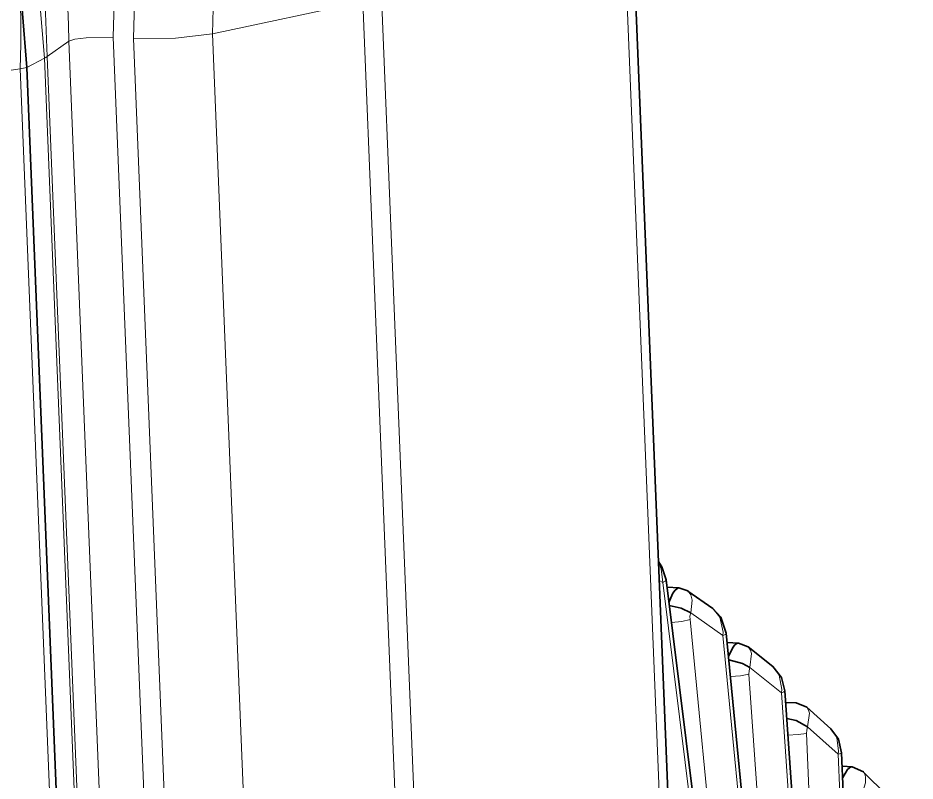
# Model space of a CAD drawing. Header units: millimetres. Extents: x 0 to 174, y 0 to 33.
# Drawn here: x 28.181 to 28.807, y 26.862 to 27.395 of the extents above; entities that cross this region are included whole.
import ezdxf

# ---------------------------------------------------------------- set-up
doc = ezdxf.new("R2010")
doc.units = ezdxf.units.MM
doc.layers.add('PDF2_형상', color=7, linetype='Continuous', true_color=0x405f80)

msp = doc.modelspace()

# ---------------------------------------------------------------- linework, layer by layer
at = {"layer": 'PDF2_형상', "color": 7, "lineweight": 13}
for points in [[(28.43097, 23.20819), (28.46014, 23.20833), (28.48611, 23.21139), (28.31681, 27.38375, 0.37124), (27.68417, 28.16861), (27.78903, 28.19111), (27.63847, 28.20014), (27.6425, 28.20069), (27.64639, 28.20069)], [(28.14403, 22.54278), (28.19278, 22.56917), (28.23931, 22.60139), (28.28306, 22.63944), (28.32361, 22.68333), (28.36083, 22.73264), (28.39403, 22.78722), (28.42278, 22.84681), (28.44667, 22.91097), (28.46542, 22.97903), (28.47847, 23.05042), (28.48556, 23.12444), (28.48653, 23.20028), (28.48611, 23.21139), (28.59097, 23.23389), (28.42167, 27.40625, 0.371242), (27.78903, 28.19111), (27.79306, 28.19167), (27.79694, 28.19167)], [(28.14708, 22.53083), (28.17347, 22.53736), (28.19958, 22.54528), (28.25028, 22.56583), (28.29903, 22.59236), (28.34542, 22.62486), (28.38903, 22.66306), (28.42958, 22.70708), (28.46667, 22.75653), (28.49972, 22.81139), (28.52847, 22.87097), (28.55222, 22.93528), (28.5707, 23.00333), (28.58361, 23.07486), (28.59056, 23.14903), (28.59139, 23.22486), (28.59097, 23.23389), (28.59875, 23.23583), (28.60403, 23.23778), (28.43472, 27.41028, 0.277903), (27.99153, 28.1425)], [(28.19319, 27.44167), (28.19944, 27.36681), (28.18722, 27.36028), (28.1825, 27.35931, 0.372077), (27.56625, 28.12361)], [(28.21056, 22.68792), (28.24708, 22.73556), (28.27972, 22.78847), (28.30792, 22.84639), (28.33139, 22.90889), (28.34944, 22.97528), (28.36195, 23.045), (28.36847, 23.11736), (28.36889, 23.19139), (28.36875, 23.19431), (28.36972, 23.195), (28.37069, 23.19555), (28.20125, 27.36792, 0.237947), (27.85708, 28.02278)], [(28.26083, 22.75597), (28.29194, 22.81056), (28.31861, 22.86986), (28.34014, 22.93347), (28.35639, 23.00097), (28.36681, 23.07153), (28.37125, 23.14444), (28.37069, 23.19555), (28.38569, 23.20625), (28.21639, 27.37861, 0.238475), (27.88861, 28.00208)]]:
    msp.add_lwpolyline(points, format="xyb", dxfattribs=at)
at = {"layer": 'PDF2_형상', "color": 7, "lineweight": 35}
for points in [[(28.73292, 23.07667), (28.75014, 23.12208), (28.76389, 23.17208), (28.77361, 23.22764), (28.77806, 23.28417), (28.77778, 23.32972), (28.60847, 27.50222), (28.60806, 27.51139), (28.6025, 27.5675), (28.59208, 27.62264), (28.57569, 27.68056), (28.55722, 27.72931), (28.53361, 27.77833), (28.5082, 27.82111), (28.48583, 27.85292), (28.46139, 27.88292), (28.43486, 27.91083), (28.40806, 27.93528), (28.36653, 27.96653), (28.33708, 27.98444), (28.30639, 27.99986)], [(28.18097, 27.43611), (28.18722, 27.36028), (28.35653, 23.18792)], [(28.6425, 26.99681), (28.63417, 26.99722), (28.6425, 26.99681), (28.64875, 26.99472), (28.6425, 26.99681), (28.64167, 26.99667), (28.63986, 26.99528), (28.63819, 26.99306), (28.63542, 26.98667)], [(28.78792, 26.8518), (28.77111, 26.86833), (28.78792, 26.8518)]]:
    msp.add_lwpolyline(points, dxfattribs=at)
at = {"layer": 'PDF2_형상', "color": 7, "lineweight": 13}
for points in [[(28.60847, 27.50222), (28.60819, 27.5007), (28.60708, 27.4993), (28.60264, 27.49625), (28.77195, 23.32375), (28.60403, 23.23778), (28.60486, 23.2093), (28.60236, 23.13417), (28.59389, 23.06097), (28.57958, 22.99042), (28.55958, 22.92361), (28.53444, 22.86083), (28.50472, 22.80264), (28.47055, 22.74958), (28.43264, 22.70181)], [(28.42167, 27.40625), (28.31681, 27.38375), (28.29083, 27.38083), (28.26167, 27.38056), (28.43097, 23.20819)], [(28.36875, 23.19431), (28.19944, 27.36681), (28.20042, 27.36736), (28.20125, 27.36792), (28.21639, 27.37861), (28.22056, 27.38), (28.22861, 27.38111), (28.2475, 27.38139), (28.41681, 23.20903)], [(28.31639, 23.18708), (28.31639, 23.18694), (28.31653, 23.1868), (28.31667, 23.18667), (28.31708, 23.18639), (28.32153, 23.18556), (28.34389, 23.18569), (28.3518, 23.1868), (28.1825, 27.35931), (28.17458, 27.35819), (28.15222, 27.35792), (28.14778, 27.35875), (28.14736, 27.35917), (28.14708, 27.35931), (28.14708, 27.35944)], [(28.76181, 26.6882), (28.75375, 26.88056), (28.75389, 26.88264), (28.75264, 26.89236), (28.74861, 26.89833), (28.75264, 26.89236), (28.75389, 26.88264), (28.75375, 26.88056), (28.75542, 26.88097), (28.75611, 26.88153), (28.75597, 26.88125), (28.75542, 26.88097), (28.75375, 26.88056), (28.73222, 26.89972), (28.73361, 26.90917), (28.73306, 26.91139), (28.73167, 26.91347), (28.73306, 26.91139), (28.73361, 26.90917), (28.73222, 26.89972), (28.73167, 26.89736), (28.73153, 26.895), (28.73931, 26.71236), (28.73153, 26.895), (28.72569, 26.89431), (28.71847, 26.89389), (28.72569, 26.89431), (28.73153, 26.895), (28.73167, 26.89736), (28.73222, 26.89972), (28.75375, 26.88056), (28.76181, 26.6882)]]:
    msp.add_lwpolyline(points, dxfattribs=at)
at = {"layer": 'PDF2_형상', "color": 7, "lineweight": 35}
for points in [[(28.65695, 26.815), (28.63347, 27.00236), (28.63055, 27.01153), (28.62819, 27.01514), (28.63055, 27.01153), (28.63347, 27.00236), (28.65695, 26.815), (28.65958, 26.80556), (28.6625, 26.80069), (28.66319, 26.79972), (28.67583, 26.78181), (28.68736, 26.76264), (28.69806, 26.74181), (28.70764, 26.71958), (28.69806, 26.74181), (28.68736, 26.76264), (28.67583, 26.78181), (28.66319, 26.79972), (28.6625, 26.80069), (28.65958, 26.80556)], [(28.66611, 26.98236), (28.64875, 26.99458), (28.66611, 26.98236), (28.67181, 26.97625), (28.67555, 26.96514), (28.69389, 26.77569), (28.67555, 26.96514), (28.67181, 26.97625)], [(28.63569, 26.98444), (28.64403, 26.9825), (28.6507, 26.97944), (28.64403, 26.9825)], [(28.67611, 26.95861), (28.68403, 26.95819), (28.69083, 26.95556), (28.70806, 26.94181), (28.69083, 26.95556), (28.68403, 26.95819), (28.68319, 26.95806), (28.68139, 26.95667), (28.67986, 26.95472), (28.67708, 26.94889), (28.67986, 26.95472), (28.68139, 26.95667), (28.68319, 26.95806), (28.68403, 26.95819)], [(28.67736, 26.94653), (28.6868, 26.94403), (28.69195, 26.94111), (28.6868, 26.94403)], [(28.70806, 26.94194), (28.70806, 26.94181), (28.71403, 26.93417), (28.71639, 26.92486), (28.72958, 26.73375), (28.71639, 26.92486), (28.71403, 26.93417), (28.70806, 26.94181)], [(28.71695, 26.91681), (28.72444, 26.91639), (28.73167, 26.91347), (28.74861, 26.89833), (28.75389, 26.89097), (28.75597, 26.88153), (28.75389, 26.89097), (28.74861, 26.89833), (28.73167, 26.91347), (28.72444, 26.91639)], [(28.71778, 26.90555), (28.7243, 26.90403), (28.73222, 26.89972), (28.7243, 26.90403)], [(28.76861, 26.67472), (28.76611, 26.67972), (28.76417, 26.68917), (28.75611, 26.88153), (28.76417, 26.68917), (28.76611, 26.67972), (28.76861, 26.67472), (28.77014, 26.67236), (28.78111, 26.65431), (28.79097, 26.635), (28.79972, 26.61389), (28.80736, 26.59139), (28.79972, 26.61389), (28.79097, 26.635), (28.78111, 26.65431), (28.77014, 26.67236)], [(28.75681, 26.86431), (28.76028, 26.87), (28.7625, 26.87167), (28.76347, 26.87181), (28.77125, 26.86833), (28.76347, 26.87181), (28.75653, 26.87222), (28.76347, 26.87181), (28.7625, 26.87167), (28.76028, 26.87)]]:
    msp.add_lwpolyline(points, close=True, dxfattribs=at)
at = {"layer": 'PDF2_형상', "color": 7, "lineweight": 13}
for points in [[(28.63347, 27.00236), (28.63347, 27.00194), (28.63292, 27.00139), (28.63125, 27.00042), (28.63014, 27.01), (28.62833, 27.01431), (28.63014, 27.01), (28.63125, 27.00042), (28.63292, 27.00139)], [(28.63125, 27.00042), (28.62875, 27.00194), (28.63125, 27.00042), (28.65458, 26.81292), (28.63597, 26.82444), (28.65458, 26.81292)], [(28.67319, 26.96347), (28.6507, 26.97944), (28.65167, 26.98819), (28.65083, 26.99181), (28.64889, 26.99458), (28.65083, 26.99181), (28.65167, 26.98819), (28.6507, 26.97944), (28.67319, 26.96347), (28.69153, 26.77403), (28.6957, 26.76528), (28.69833, 26.76167), (28.6957, 26.76528), (28.69153, 26.77403), (28.69333, 26.77486), (28.69375, 26.77528), (28.69389, 26.77569), (28.69375, 26.77528), (28.69333, 26.77486), (28.69153, 26.77403)], [(28.67319, 26.96347), (28.67333, 26.96583), (28.67111, 26.97639), (28.66611, 26.98236), (28.67111, 26.97639), (28.67333, 26.96583), (28.67319, 26.96347), (28.675, 26.96431), (28.67542, 26.96472), (28.67555, 26.96514), (28.67542, 26.96472), (28.675, 26.96431)], [(28.66778, 26.79361), (28.65028, 26.97472), (28.65014, 26.97708), (28.6507, 26.97944), (28.65014, 26.97708), (28.65028, 26.97472), (28.64444, 26.97333), (28.63722, 26.97264), (28.64444, 26.97333), (28.65028, 26.97472)], [(28.72722, 26.73236), (28.71403, 26.92347), (28.69195, 26.94111), (28.69319, 26.95083), (28.6925, 26.95319), (28.69083, 26.95556), (28.6925, 26.95319), (28.69319, 26.95083), (28.69195, 26.94111), (28.71403, 26.92347), (28.72722, 26.73236), (28.73125, 26.72347), (28.73389, 26.71972), (28.71778, 26.73264), (28.73389, 26.71972), (28.73125, 26.72347), (28.72722, 26.73236), (28.72903, 26.73306), (28.72958, 26.73347), (28.72958, 26.73375), (28.72958, 26.73347), (28.72903, 26.73306)], [(28.70403, 26.75431), (28.69139, 26.93639), (28.69153, 26.93875), (28.69195, 26.94111), (28.69153, 26.93875), (28.69139, 26.93639), (28.68556, 26.93528), (28.67847, 26.93486), (28.68556, 26.93528), (28.69139, 26.93639)], [(28.71403, 26.92347), (28.7143, 26.92569), (28.7125, 26.93583), (28.70806, 26.94181), (28.7125, 26.93583), (28.7143, 26.92569), (28.71403, 26.92347), (28.71583, 26.92417), (28.71625, 26.92458), (28.71639, 26.92486), (28.71625, 26.92458), (28.71583, 26.92417)], [(28.79514, 26.64125), (28.79208, 26.83458), (28.77111, 26.85528), (28.77264, 26.86069), (28.77278, 26.86486), (28.77222, 26.86667), (28.77125, 26.86833), (28.77222, 26.86667), (28.77278, 26.86486), (28.77264, 26.86069), (28.77111, 26.85528), (28.79208, 26.83458), (28.79514, 26.64125), (28.79681, 26.64167), (28.79736, 26.64181), (28.7975, 26.64194), (28.79681, 26.64167)]]:
    msp.add_lwpolyline(points, close=True, dxfattribs=at)
for centre, radius, start, end in [((27.53242, 27.40646), 0.72971, 357.9654, 79.77554), ((27.53289, 27.40578), 0.71502, 358.04536, 78.0931)]:
    msp.add_arc(centre, radius, start, end, dxfattribs=at)

doc.saveas('drawing.dxf')
